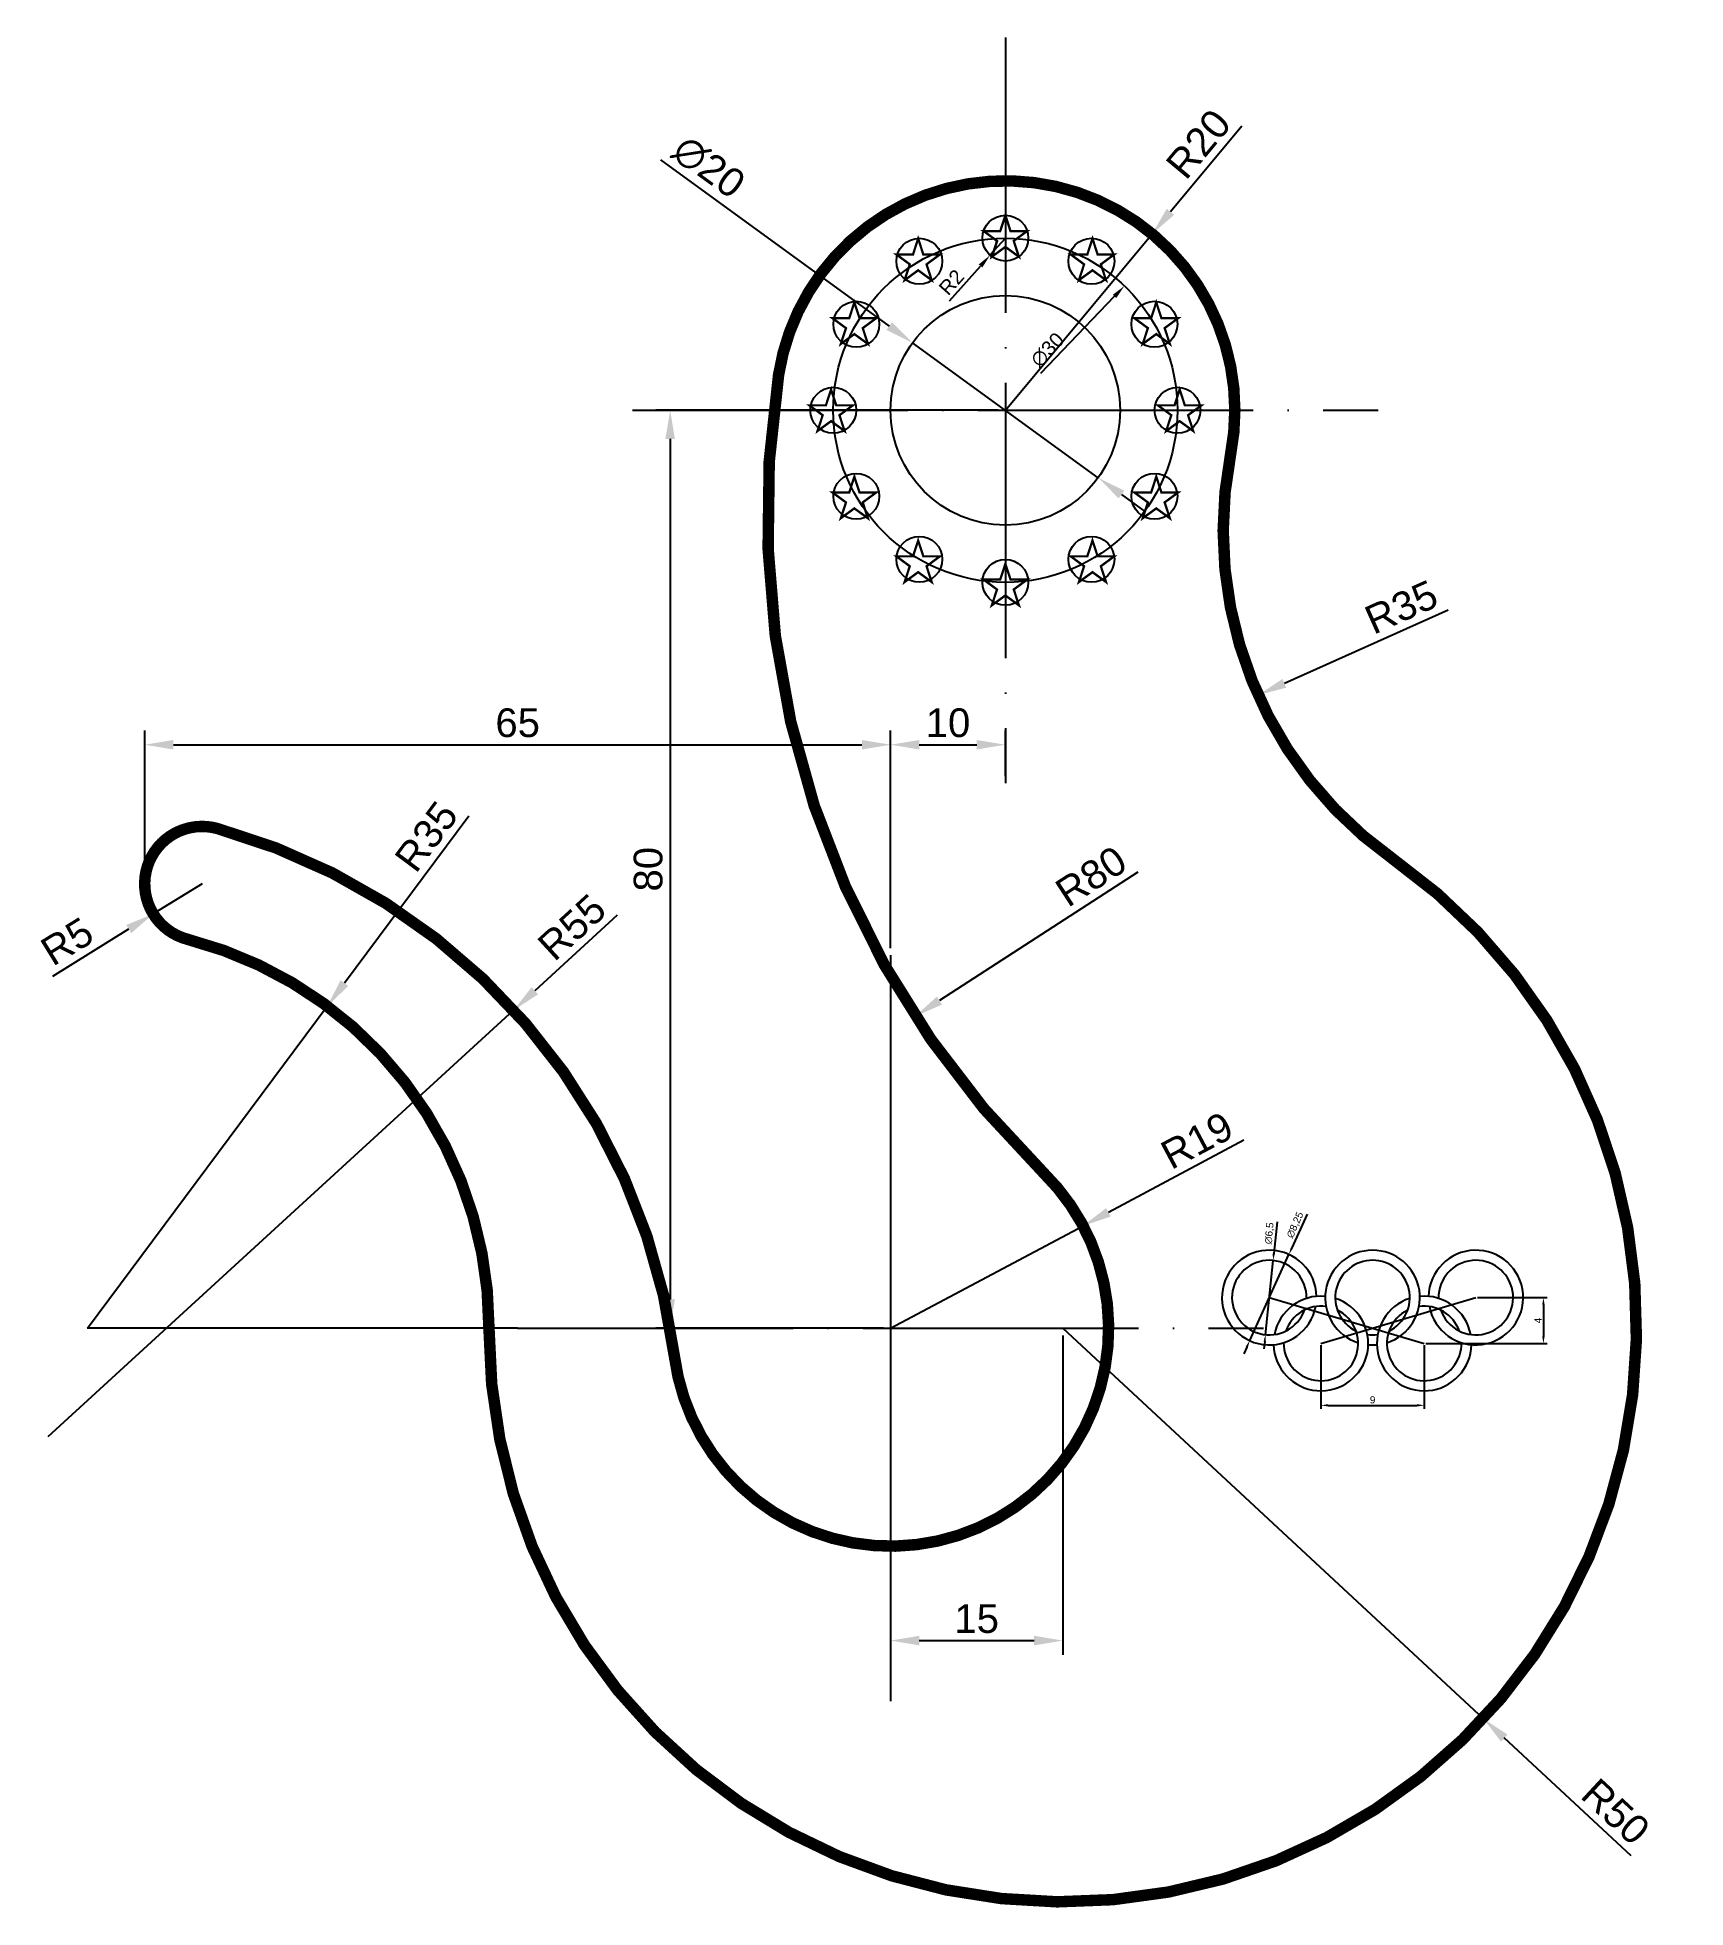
# Model space of a CAD drawing. Header units: millimetres. Extents: x 2776 to 2919, y 1755 to 1918.
import ezdxf

# ---------------------------------------------------------------- set-up
doc = ezdxf.new("R2010")
doc.units = ezdxf.units.MM
doc.linetypes.add('ACAD_ISO04W100', pattern=[30, 24, -3, 0, -3])
doc.layers.add('cotas', color=252, linetype='Continuous')
doc.layers.add('ejes', color=252, linetype='ACAD_ISO04W100')
doc.styles.get("Standard").update_dxf_attribs({"font": 'arial.ttf'})
doc.dimstyles.new('redya_mm', dxfattribs={"dimtxt": 2.5, "dimasz": 2.5, "dimexe": 1.25, "dimexo": 0.625, "dimtad": 1, "dimtxsty": 'Standard', "dimcen": 2.5, "dimadec": 0, "dimazin": 0, "dimtfac": 1, "dimtmove": 0, "dimatfit": 3, "dimfxl": 1, "dimarcsym": 0})

# ---------------------------------------------------------------- blocks, each defined once
blk = doc.blocks.new('*D47')
at = {"layer": 'cotas', "color": 0, "lineweight": -2, "transparency": 16777216}
for p, q in [((2830.1, 1907.52), (2850.04, 1893.04)), ((2868.25, 1879.82), (2852.07, 1891.57)), ((2870.27, 1878.35), (2872.3, 1876.88))]:
    blk.add_line(p, q, dxfattribs=at)
at = {"layer": 'cotas', "color": 0, "transparency": 16777216}
for points in [[(2850.29, 1893.38), (2849.8, 1892.7), (2852.07, 1891.57)], [(2870.52, 1878.69), (2870.03, 1878.02), (2868.25, 1879.82)]]:
    blk.add_solid(points, dxfattribs=at)
at = {"layer": 'Defpoints', "color": 0, "transparency": 16777216}
for p in [(2852.07, 1891.57), (2868.25, 1879.82)]:
    blk.add_point(p, dxfattribs=at)
at = {"layer": 'cotas', "color": 0, "transparency": 16777216, "insert": (2834.31, 1906.9), "char_height": 2.5, "attachment_point": 5, "rotation": 324.0156}
blk.add_mtext('∅20', dxfattribs=at)
blk = doc.blocks.new('*D46')
at = {"layer": 'cotas', "color": 0, "lineweight": -2, "transparency": 16777216}
for p, q in [((2880.76, 1910.47), (2874.54, 1903)), ((2860.16, 1885.7), (2872.95, 1901.07))]:
    blk.add_line(p, q, dxfattribs=at)
at = {"layer": 'cotas', "color": 0, "transparency": 16777216}
blk.add_solid([(2874.22, 1903.26), (2874.86, 1902.73), (2872.95, 1901.07)], dxfattribs=at)
at = {"layer": 'Defpoints', "color": 0, "transparency": 16777216}
for p in [(2872.95, 1901.07), (2860.16, 1885.7)]:
    blk.add_point(p, dxfattribs=at)
at = {"layer": 'cotas', "color": 0, "transparency": 16777216, "insert": (2876.99, 1908.91), "char_height": 2.5, "attachment_point": 5, "rotation": 50.2535}
blk.add_mtext('R20', dxfattribs=at)
blk = doc.blocks.new('*D48')
at = {"layer": 'cotas', "color": 0, "lineweight": -2, "transparency": 16777216}
blk.add_line((2898.74, 1868.28), (2884.47, 1861.9), dxfattribs=at)
at = {"layer": 'cotas', "color": 0, "transparency": 16777216}
blk.add_solid([(2884.3, 1862.28), (2884.64, 1861.52), (2882.19, 1860.88)], dxfattribs=at)
at = {"layer": 'Defpoints', "color": 0, "transparency": 16777216}
for p in [(2914.14, 1875.16), (2882.19, 1860.88)]:
    blk.add_point(p, dxfattribs=at)
at = {"layer": 'cotas', "color": 0, "transparency": 16777216, "insert": (2894.66, 1868.54), "char_height": 2.5, "attachment_point": 5, "rotation": 24.0892}
blk.add_mtext('R35', dxfattribs=at)
blk = doc.blocks.new('*D49')
at = {"layer": 'cotas', "color": 0, "lineweight": -2, "transparency": 16777216}
for p, q in [((2850.16, 1838.82), (2850.16, 1857.8)), ((2860.16, 1853.82), (2860.16, 1857.8)), ((2852.66, 1856.55), (2857.66, 1856.55))]:
    blk.add_line(p, q, dxfattribs=at)
at = {"layer": 'cotas', "color": 0, "transparency": 16777216}
for points in [[(2852.66, 1856.96), (2852.66, 1856.13), (2850.16, 1856.55)], [(2857.66, 1856.96), (2857.66, 1856.13), (2860.16, 1856.55)]]:
    blk.add_solid(points, dxfattribs=at)
at = {"layer": 'Defpoints', "color": 0, "transparency": 16777216}
for p in [(2860.16, 1856.55), (2860.16, 1853.2), (2850.16, 1838.2)]:
    blk.add_point(p, dxfattribs=at)
at = {"layer": 'cotas', "color": 0, "transparency": 16777216, "insert": (2855.16, 1858.45), "char_height": 2.5, "attachment_point": 5}
blk.add_mtext('10', dxfattribs=at)
blk = doc.blocks.new('*D58')
at = {"layer": 'cotas', "color": 0, "lineweight": -2, "transparency": 16777216}
for p, q in [((2850.16, 1805.07), (2850.16, 1777.22)), ((2865.16, 1805.07), (2865.16, 1777.22)), ((2852.66, 1778.47), (2862.66, 1778.47))]:
    blk.add_line(p, q, dxfattribs=at)
at = {"layer": 'cotas', "color": 0, "transparency": 16777216}
for points in [[(2852.66, 1778.89), (2852.66, 1778.05), (2850.16, 1778.47)], [(2862.66, 1778.89), (2862.66, 1778.05), (2865.16, 1778.47)]]:
    blk.add_solid(points, dxfattribs=at)
at = {"layer": 'Defpoints', "color": 0, "transparency": 16777216}
for p in [(2850.16, 1805.7), (2865.16, 1805.7), (2865.16, 1778.47)]:
    blk.add_point(p, dxfattribs=at)
at = {"layer": 'cotas', "color": 0, "transparency": 16777216, "insert": (2857.66, 1780.37), "char_height": 2.5, "attachment_point": 5}
blk.add_mtext('15', dxfattribs=at)
blk = doc.blocks.new('*D50')
at = {"layer": 'cotas', "color": 0, "lineweight": -2, "transparency": 16777216}
for p, q in [((2785.16, 1845.05), (2785.16, 1857.8)), ((2850.16, 1857.17), (2850.16, 1857.8)), ((2787.66, 1856.55), (2847.66, 1856.55))]:
    blk.add_line(p, q, dxfattribs=at)
at = {"layer": 'cotas', "color": 0, "transparency": 16777216}
for points in [[(2787.66, 1856.96), (2787.66, 1856.13), (2785.16, 1856.55)], [(2847.66, 1856.96), (2847.66, 1856.13), (2850.16, 1856.55)]]:
    blk.add_solid(points, dxfattribs=at)
at = {"layer": 'Defpoints', "color": 0, "transparency": 16777216}
for p in [(2850.16, 1856.55), (2850.16, 1856.55), (2785.16, 1844.43)]:
    blk.add_point(p, dxfattribs=at)
at = {"layer": 'cotas', "color": 0, "transparency": 16777216, "insert": (2817.66, 1858.45), "char_height": 2.5, "attachment_point": 5}
blk.add_mtext('65', dxfattribs=at)
blk = doc.blocks.new('*D51')
at = {"layer": 'cotas', "color": 0, "lineweight": -2, "transparency": 16777216}
for p, q in [((2859.53, 1885.7), (2829.7, 1885.7)), ((2830.95, 1883.2), (2830.95, 1808.2)), ((2849.53, 1805.7), (2829.7, 1805.7))]:
    blk.add_line(p, q, dxfattribs=at)
at = {"layer": 'cotas', "color": 0, "transparency": 16777216}
for points in [[(2830.53, 1883.2), (2831.36, 1883.2), (2830.95, 1885.7)], [(2830.53, 1808.2), (2831.36, 1808.2), (2830.95, 1805.7)]]:
    blk.add_solid(points, dxfattribs=at)
at = {"layer": 'Defpoints', "color": 0, "transparency": 16777216}
for p in [(2860.16, 1885.7), (2830.95, 1805.7), (2850.16, 1805.7)]:
    blk.add_point(p, dxfattribs=at)
at = {"layer": 'cotas', "color": 0, "transparency": 16777216, "insert": (2829.04, 1845.7), "char_height": 2.5, "attachment_point": 5, "rotation": 90}
blk.add_mtext('80', dxfattribs=at)
blk = doc.blocks.new('*D54')
at = {"layer": 'cotas', "color": 0, "lineweight": -2, "transparency": 16777216}
for p, q in [((2826.34, 1841.69), (2819.15, 1835.1)), ((2776.76, 1796.25), (2817.31, 1833.41))]:
    blk.add_line(p, q, dxfattribs=at)
at = {"layer": 'cotas', "color": 0, "transparency": 16777216}
blk.add_solid([(2818.87, 1835.41), (2819.44, 1834.8), (2817.31, 1833.41)], dxfattribs=at)
at = {"layer": 'Defpoints', "color": 0, "transparency": 16777216}
for p in [(2817.31, 1833.41), (2776.76, 1796.25)]:
    blk.add_point(p, dxfattribs=at)
at = {"layer": 'cotas', "color": 0, "transparency": 16777216, "insert": (2822.39, 1840.64), "char_height": 2.5, "attachment_point": 5, "rotation": 42.5033}
blk.add_mtext('R55', dxfattribs=at)
blk = doc.blocks.new('*D52')
at = {"layer": 'cotas', "color": 0, "lineweight": -2, "transparency": 16777216}
for p, q in [((2790.16, 1844.43), (2785.9, 1841.8)), ((2777.14, 1836.39), (2783.78, 1840.49))]:
    blk.add_line(p, q, dxfattribs=at)
at = {"layer": 'cotas', "color": 0, "transparency": 16777216}
blk.add_solid([(2783.56, 1840.84), (2783.99, 1840.13), (2785.9, 1841.8)], dxfattribs=at)
at = {"layer": 'Defpoints', "color": 0, "transparency": 16777216}
for p in [(2790.16, 1844.43), (2785.9, 1841.8)]:
    blk.add_point(p, dxfattribs=at)
at = {"layer": 'cotas', "color": 0, "transparency": 16777216, "insert": (2778.4, 1839.4), "char_height": 2.5, "attachment_point": 5, "rotation": 31.6895}
blk.add_mtext('R5', dxfattribs=at)
blk = doc.blocks.new('*D53')
at = {"layer": 'cotas', "color": 0, "lineweight": -2, "transparency": 16777216}
for p, q in [((2813.4, 1850.31), (2802.56, 1835.77)), ((2780.16, 1805.7), (2801.07, 1833.76))]:
    blk.add_line(p, q, dxfattribs=at)
at = {"layer": 'cotas', "color": 0, "transparency": 16777216}
blk.add_solid([(2802.23, 1836.02), (2802.9, 1835.52), (2801.07, 1833.76)], dxfattribs=at)
at = {"layer": 'Defpoints', "color": 0, "transparency": 16777216}
for p in [(2801.07, 1833.76), (2780.16, 1805.7)]:
    blk.add_point(p, dxfattribs=at)
at = {"layer": 'cotas', "color": 0, "transparency": 16777216, "insert": (2809.71, 1848.55), "char_height": 2.5, "attachment_point": 5, "rotation": 53.3125}
blk.add_mtext('R35', dxfattribs=at)
blk = doc.blocks.new('*D57')
at = {"layer": 'cotas', "color": 0, "lineweight": -2, "transparency": 16777216}
for p, q in [((2865.16, 1805.7), (2901.8, 1771.68)), ((2914.68, 1759.71), (2903.63, 1769.98))]:
    blk.add_line(p, q, dxfattribs=at)
at = {"layer": 'cotas', "color": 0, "transparency": 16777216}
blk.add_solid([(2903.91, 1770.28), (2903.35, 1769.67), (2901.8, 1771.68)], dxfattribs=at)
at = {"layer": 'Defpoints', "color": 0, "transparency": 16777216}
for p in [(2865.16, 1805.7), (2901.8, 1771.68)]:
    blk.add_point(p, dxfattribs=at)
at = {"layer": 'cotas', "color": 0, "transparency": 16777216, "insert": (2913.34, 1763.56), "char_height": 2.5, "attachment_point": 5, "rotation": 317.1233}
blk.add_mtext('R50', dxfattribs=at)
blk = doc.blocks.new('*D56')
at = {"layer": 'cotas', "color": 0, "lineweight": -2, "transparency": 16777216}
blk.add_line((2871.69, 1845.45), (2854.41, 1834.25), dxfattribs=at)
at = {"layer": 'cotas', "color": 0, "transparency": 16777216}
blk.add_solid([(2854.19, 1834.6), (2854.64, 1833.9), (2852.32, 1832.89)], dxfattribs=at)
at = {"layer": 'Defpoints', "color": 0, "transparency": 16777216}
for p in [(2919.44, 1876.42), (2852.32, 1832.89)]:
    blk.add_point(p, dxfattribs=at)
at = {"layer": 'cotas', "color": 0, "transparency": 16777216, "insert": (2867.63, 1845.08), "char_height": 2.5, "attachment_point": 5, "rotation": 32.9658}
blk.add_mtext('R80', dxfattribs=at)
blk = doc.blocks.new('*D55')
at = {"layer": 'cotas', "color": 0, "lineweight": -2, "transparency": 16777216}
for p, q in [((2880.94, 1822.07), (2869.14, 1815.79)), ((2850.16, 1805.7), (2866.93, 1814.62))]:
    blk.add_line(p, q, dxfattribs=at)
at = {"layer": 'cotas', "color": 0, "transparency": 16777216}
blk.add_solid([(2868.94, 1816.16), (2869.34, 1815.42), (2866.93, 1814.62)], dxfattribs=at)
at = {"layer": 'Defpoints', "color": 0, "transparency": 16777216}
for p in [(2866.93, 1814.62), (2850.16, 1805.7)]:
    blk.add_point(p, dxfattribs=at)
at = {"layer": 'cotas', "color": 0, "transparency": 16777216, "insert": (2876.86, 1822.05), "char_height": 2.5, "attachment_point": 5, "rotation": 28.0044}
blk.add_mtext('R19', dxfattribs=at)
blk = doc.blocks.new('*D67')
at = {"layer": 'cotas', "color": 0, "lineweight": -2, "transparency": 16777216}
blk.add_line((2863.24, 1888.92), (2869.67, 1895.63), dxfattribs=at)
at = {"layer": 'cotas', "color": 0, "transparency": 16777216}
blk.add_solid([(2869.52, 1895.77), (2869.82, 1895.48), (2870.53, 1896.53)], dxfattribs=at)
at = {"layer": 'Defpoints', "color": 0, "transparency": 16777216}
for p in [(2870.53, 1896.53), (2849.78, 1874.86)]:
    blk.add_point(p, dxfattribs=at)
at = {"layer": 'cotas', "color": 0, "transparency": 16777216, "insert": (2863.83, 1890.96), "char_height": 1.25, "attachment_point": 5, "rotation": 46.2406}
blk.add_mtext('∅30', dxfattribs=at)
blk = doc.blocks.new('*U68')
at = {"const_width": 0.2}
blk.add_lwpolyline([(0, 1.81), (-0.45, 0.43), (-1.9, 0.43), (-0.73, -0.43), (-1.18, -1.81), (0, -0.95), (1.18, -1.81), (0.73, -0.43), (1.9, 0.43), (0.45, 0.43), (0, 1.81)], dxfattribs=at)
blk = doc.blocks.new('*U69')
at = {"color": 0, "linetype": 'ByBlock', "lineweight": -2, "transparency": 16777216}
for p in [(2860.16, 1900.89), (2852.56, 1898.85), (2867.75, 1898.85), (2847, 1893.29), (2873.31, 1893.29), (2844.97, 1885.7), (2875.35, 1885.7), (2847, 1878.1), (2873.31, 1878.1), (2852.56, 1872.54), (2867.75, 1872.54), (2860.16, 1870.51)]:
    blk.add_blockref('*U68', p, dxfattribs=at)
blk = doc.blocks.new('*U70')
at = {"layer": 'cotas'}
blk.add_circle((0, 0), 2, dxfattribs=at)
blk = doc.blocks.new('*U71')
at = {"color": 0, "linetype": 'ByBlock', "lineweight": -2, "transparency": 16777216}
for p in [(2860.16, 1900.7), (2852.66, 1898.69), (2867.66, 1898.69), (2847.17, 1893.2), (2873.15, 1893.2), (2845.16, 1885.7), (2875.16, 1885.7), (2847.17, 1878.2), (2873.15, 1878.2), (2852.66, 1872.71), (2867.66, 1872.71), (2860.16, 1870.7)]:
    blk.add_blockref('*U70', p, dxfattribs=at)
blk = doc.blocks.new('*D72')
at = {"layer": 'cotas', "color": 0, "lineweight": -2, "transparency": 16777216}
for p, q in [((2860.16, 1900.7), (2858.82, 1899.21)), ((2855.29, 1895.25), (2857.99, 1898.27))]:
    blk.add_line(p, q, dxfattribs=at)
at = {"layer": 'cotas', "color": 0, "transparency": 16777216}
blk.add_solid([(2857.84, 1898.41), (2858.15, 1898.14), (2858.82, 1899.21)], dxfattribs=at)
at = {"layer": 'Defpoints', "color": 0, "transparency": 16777216}
for p in [(2860.16, 1900.7), (2858.82, 1899.21)]:
    blk.add_point(p, dxfattribs=at)
at = {"layer": 'cotas', "color": 0, "transparency": 16777216, "insert": (2855.46, 1896.86), "char_height": 1.25, "attachment_point": 5, "rotation": 48.2042}
blk.add_mtext('R2', dxfattribs=at)
blk = doc.blocks.new('*D78')
at = {"layer": 'cotas', "color": 0, "lineweight": -2, "transparency": 16777216}
for p, q in [((2883.84, 1814.96), (2883.56, 1812.22)), ((2882.82, 1805.13), (2883.49, 1811.6)), ((2882.76, 1804.51), (2882.69, 1803.89))]:
    blk.add_line(p, q, dxfattribs=at)
at = {"layer": 'cotas', "color": 0, "transparency": 16777216}
for points in [[(2883.45, 1812.23), (2883.66, 1812.21), (2883.49, 1811.6)], [(2882.66, 1804.52), (2882.86, 1804.5), (2882.82, 1805.13)]]:
    blk.add_solid(points, dxfattribs=at)
at = {"layer": 'Defpoints', "color": 0, "transparency": 16777216}
for p in [(2883.49, 1811.6), (2882.82, 1805.13)]:
    blk.add_point(p, dxfattribs=at)
at = {"layer": 'cotas', "color": 0, "transparency": 16777216, "insert": (2883.19, 1813.96), "char_height": 0.625, "attachment_point": 5, "rotation": 84.0922}
blk.add_mtext('∅6,5', dxfattribs=at)
blk = doc.blocks.new('*D77')
at = {"layer": 'cotas', "color": 0, "lineweight": -2, "transparency": 16777216}
for p, q in [((2886.46, 1815.64), (2885.12, 1812.69)), ((2881.45, 1804.61), (2884.86, 1812.12)), ((2881.19, 1804.04), (2880.94, 1803.47))]:
    blk.add_line(p, q, dxfattribs=at)
at = {"layer": 'cotas', "color": 0, "transparency": 16777216}
for points in [[(2885.03, 1812.73), (2885.22, 1812.65), (2884.86, 1812.12)], [(2881.1, 1804.08), (2881.29, 1804), (2881.45, 1804.61)]]:
    blk.add_solid(points, dxfattribs=at)
at = {"layer": 'Defpoints', "color": 0, "transparency": 16777216}
for p in [(2884.86, 1812.12), (2881.45, 1804.61)]:
    blk.add_point(p, dxfattribs=at)
at = {"layer": 'cotas', "color": 0, "transparency": 16777216, "insert": (2885.43, 1814.68), "char_height": 0.625, "attachment_point": 5, "rotation": 65.5805}
blk.add_mtext('∅8,25', dxfattribs=at)
blk = doc.blocks.new('*D79')
at = {"layer": 'cotas', "color": 0, "lineweight": -2, "transparency": 16777216}
for p, q in [((2887.66, 1804.21), (2887.66, 1798.66)), ((2896.66, 1804.21), (2896.66, 1798.66)), ((2888.28, 1798.97), (2896.03, 1798.97))]:
    blk.add_line(p, q, dxfattribs=at)
at = {"layer": 'cotas', "color": 0, "transparency": 16777216}
for points in [[(2888.28, 1799.08), (2888.28, 1798.87), (2887.66, 1798.97)], [(2896.03, 1799.08), (2896.03, 1798.87), (2896.66, 1798.97)]]:
    blk.add_solid(points, dxfattribs=at)
at = {"layer": 'Defpoints', "color": 0, "transparency": 16777216}
for p in [(2887.66, 1804.36), (2896.66, 1804.36), (2896.66, 1798.97)]:
    blk.add_point(p, dxfattribs=at)
at = {"layer": 'cotas', "color": 0, "transparency": 16777216, "insert": (2892.16, 1799.45), "char_height": 0.625, "attachment_point": 5}
blk.add_mtext('9', dxfattribs=at)
blk = doc.blocks.new('*D80')
at = {"layer": 'cotas', "color": 0, "lineweight": -2, "transparency": 16777216}
for p, q in [((2901.31, 1808.36), (2907.36, 1808.36)), ((2907.05, 1807.74), (2907.05, 1804.99)), ((2896.81, 1804.36), (2907.36, 1804.36))]:
    blk.add_line(p, q, dxfattribs=at)
at = {"layer": 'cotas', "color": 0, "transparency": 16777216}
for points in [[(2906.94, 1807.74), (2907.15, 1807.74), (2907.05, 1808.36)], [(2906.94, 1804.99), (2907.15, 1804.99), (2907.05, 1804.36)]]:
    blk.add_solid(points, dxfattribs=at)
at = {"layer": 'Defpoints', "color": 0, "transparency": 16777216}
for p in [(2901.16, 1808.36), (2896.66, 1804.36), (2907.05, 1804.36)]:
    blk.add_point(p, dxfattribs=at)
at = {"layer": 'cotas', "color": 0, "transparency": 16777216, "insert": (2906.58, 1806.36), "char_height": 0.625, "attachment_point": 5, "rotation": 90}
blk.add_mtext('4', dxfattribs=at)

msp = doc.modelspace()

# ---------------------------------------------------------------- linework, layer by layer
for p, q in [((2860.158, 1902.697), (2859.709, 1901.315)), ((2860.607, 1901.315), (2860.158, 1902.697)), ((2858.255, 1901.315), (2859.431, 1900.461)), ((2859.709, 1901.315), (2858.255, 1901.315)), ((2862.06, 1901.315), (2860.607, 1901.315)), ((2860.884, 1900.461), (2862.06, 1901.315)), ((2859.431, 1900.461), (2858.982, 1899.079)), ((2858.982, 1899.079), (2860.158, 1899.933)), ((2860.158, 1899.933), (2861.333, 1899.079)), ((2861.333, 1899.079), (2860.884, 1900.461))]:
    msp.add_line(p, q)
at = {"const_width": 1}
msp.add_lwpolyline([(2791.497, 1849.244, 1.0093104), (2788.908, 1839.586, -0.3419987), (2815.158, 1805.697, 1.6449061), (2893.971, 1846.561, -0.2955124), (2879.787, 1881.867, 1.0188885), (2840.398, 1888.79, 0.2423258), (2863.453, 1819.27, -1.4053133), (2831.313, 1803.273, 0.3015825)], format="xyb", close=True, dxfattribs=at)
for points in [[(2856.915, 1901.751)], [(2856.915, 1901.751)], [(2858.255, 1901.315)], [(2858.919, 1900.295)], [(2858.982, 1899.079)], [(2860.158, 1899.395)], [(2858.154, 1897.939)]]:
    msp.add_lwpolyline(points, close=True)
msp.add_circle((2860.158, 1885.697), 10)
for centre, radius, start, end in [((2883.158, 1808.364), 4.125, 1.49737, 349.08248), ((2883.158, 1808.364), 3.25, 358.78016, 340.50483), ((2892.158, 1808.364), 4.125, 287.65044, 252.34956), ((2892.158, 1808.364), 3.25, 296.2281, 243.7719), ((2901.158, 1808.364), 4.125, 190.91752, 178.50263), ((2901.158, 1808.364), 3.25, 199.49517, 181.21984), ((2887.658, 1804.364), 4.125, 181.49737, 72.34956), ((2887.658, 1804.364), 4.125, 84.76444, 169.08248), ((2896.658, 1804.364), 4.125, 107.65044, 358.50263), ((2896.658, 1804.364), 4.125, 10.91752, 95.23556), ((2887.658, 1804.364), 3.25, 178.78016, 63.7719), ((2887.658, 1804.364), 3.25, 82.04724, 160.50483), ((2896.658, 1804.364), 3.25, 116.2281, 1.21984), ((2896.658, 1804.364), 3.25, 19.49517, 97.95276), ((2892.158, 1808.364), 3.25, 262.04724, 277.95276), ((2892.158, 1808.364), 4.125, 264.76444, 275.23556)]:
    msp.add_arc(centre, radius, start, end)
at = {"layer": 'cotas'}
for p, q in [((2850.158, 1838.197), (2850.158, 1773.197)), ((2883.158, 1808.364), (2896.658, 1804.364)), ((2887.658, 1804.364), (2901.158, 1808.364)), ((2817.658, 1805.697), (2780.158, 1805.697))]:
    msp.add_line(p, q, dxfattribs=at)
msp.add_circle((2860.158, 1885.697), 15, dxfattribs=at)
at = {"layer": 'ejes'}
for p, q in [((2860.158, 1918.197), (2860.158, 1853.197)), ((2827.658, 1885.697), (2892.658, 1885.697)), ((2817.658, 1805.697), (2882.658, 1805.697))]:
    msp.add_line(p, q, dxfattribs=at)

# ---------------------------------------------------------------- block references
for name in ['*U69', '*U71']:
    msp.add_blockref(name, (0, 0))

# ---------------------------------------------------------------- dimensions: what is measured, and where the dimension line sits
at = {"layer": 'cotas'}
for center, mpoint, picture, middle in [((2860.158, 1885.697), (2872.945, 1901.075), '*D46', (2876.987, 1908.909)), ((2790.158, 1844.427), (2785.903, 1841.801), '*D52', (2778.397, 1839.395)), ((2776.762, 1796.255), (2817.311, 1833.415), '*D54', (2822.385, 1840.637))]:
    dim = msp.add_radius_dim(center=center, mpoint=mpoint, dimstyle='redya_mm', dxfattribs=at)
    dim.commit()
    dim.dimension.update_dxf_attribs({"geometry": picture, "text_midpoint": middle})
for p1, p2, picture, middle in [((2868.249, 1879.822), (2852.066, 1891.573), '*D47', (2833.153, 1905.306)), ((2849.783, 1874.864), (2870.532, 1896.531), '*D67', (2864.546, 1890.28))]:
    dim = msp.add_diameter_dim_2p(p1=p1, p2=p2, dimstyle='redya_mm', dxfattribs=at)
    dim.commit()
    dim.dimension.update_dxf_attribs({"geometry": picture, "text_midpoint": middle, "dimtype": 163})
for center, mpoint, picture, middle in [((2860.158, 1900.697), (2858.825, 1899.206), '*D72', (2856.164, 1896.23)), ((2919.436, 1876.419), (2852.316, 1832.888), '*D56', (2868.662, 1843.489)), ((2914.14, 1875.165), (2882.188, 1860.879), '*D48', (2895.436, 1866.803)), ((2780.158, 1805.697), (2801.068, 1833.764), '*D53', (2811.235, 1847.41)), ((2850.158, 1805.697), (2866.933, 1814.619), '*D55', (2877.751, 1820.372)), ((2865.158, 1805.697), (2901.798, 1771.676), '*D57', (2912.041, 1762.166))]:
    dim = msp.add_radius_dim(center=center, mpoint=mpoint, dimstyle='redya_mm', dxfattribs=at)
    dim.commit()
    dim.dimension.update_dxf_attribs({"geometry": picture, "text_midpoint": middle, "dimtype": 164})
for base, p1, p2, picture, middle in [((2830.946, 1805.697), (2860.158, 1885.697), (2850.158, 1805.697), '*D51', (2829.044, 1845.697)), ((2907.046, 1804.364), (2901.158, 1808.364), (2896.658, 1804.364), '*D80', (2906.578, 1806.364))]:
    dim = msp.add_linear_dim(base=base, p1=p1, p2=p2, angle=90, dimstyle='redya_mm', dxfattribs=at)
    dim.commit()
    dim.dimension.update_dxf_attribs({"geometry": picture, "text_midpoint": middle})
for base, p1, p2, picture, middle in [((2850.158, 1856.545), (2785.158, 1844.427), (2850.158, 1856.545), '*D50', (2817.658, 1858.447)), ((2860.158, 1856.545), (2850.158, 1838.197), (2860.158, 1853.197), '*D49', (2855.158, 1858.447)), ((2865.158, 1778.472), (2850.158, 1805.697), (2865.158, 1805.697), '*D58', (2857.658, 1780.373)), ((2896.658, 1798.973), (2887.658, 1804.364), (2896.658, 1804.364), '*D79', (2892.158, 1799.449))]:
    dim = msp.add_linear_dim(base=base, p1=p1, p2=p2, dimstyle='redya_mm', dxfattribs=at)
    dim.commit()
    dim.dimension.update_dxf_attribs({"geometry": picture, "text_midpoint": middle})
for p1, p2, picture, middle in [((2881.452, 1804.608), (2884.863, 1812.12), '*D77', (2885.428, 1814.675)), ((2882.823, 1805.131), (2883.492, 1811.597), '*D78', (2883.191, 1813.958))]:
    dim = msp.add_diameter_dim_2p(p1=p1, p2=p2, dimstyle='redya_mm', dxfattribs=at)
    dim.commit()
    dim.dimension.update_dxf_attribs({"geometry": picture, "text_midpoint": middle})

doc.saveas('drawing.dxf')
